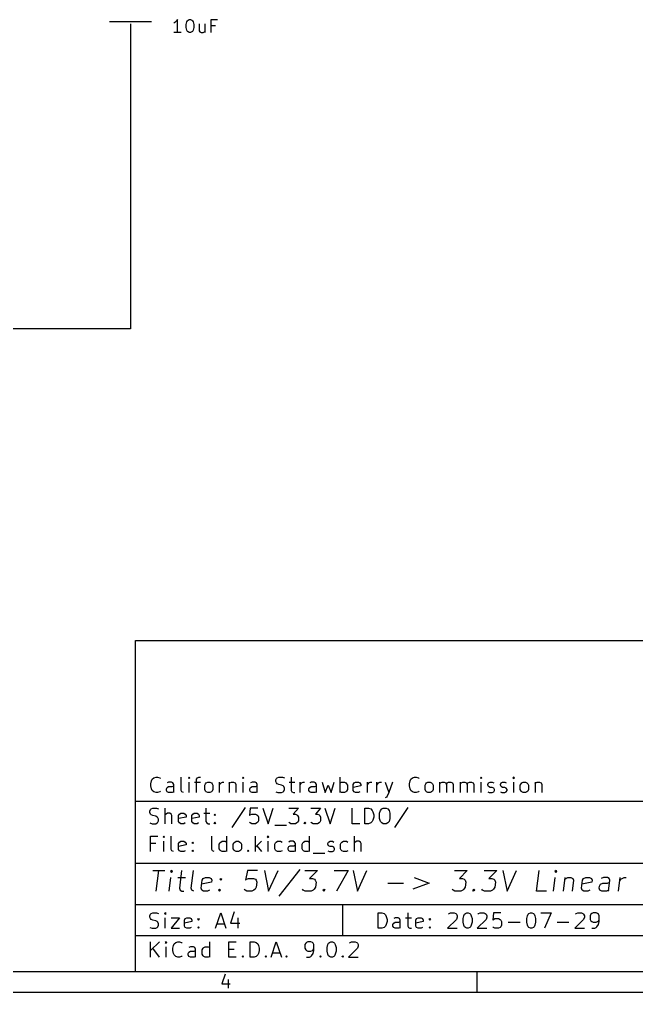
# Model space of a CAD drawing. Extents: x 0.4 to 11.3, y -7.9 to -0.4.
# Drawn here: x 6.527 to 8.875, y -7.874 to -4.173 of the extents above; entities that cross this region are included whole.
import ezdxf

# ---------------------------------------------------------------- set-up
doc = ezdxf.new("R2010")
doc.units = 0
doc.header["$MEASUREMENT"] = 0
for name, color, linetype in [('CYAN2', 4, 'CONTINUOUS'), ('GREEN3', 91, 'CONTINUOUS'), ('RED2', 1, 'CONTINUOUS')]:
    doc.layers.add(name, color=color, linetype=linetype)

msp = doc.modelspace()

# ---------------------------------------------------------------- linework, layer by layer
at = {"layer": 'CYAN2', "linetype": 'CONTINUOUS'}
for p, q in [((7.1234, -4.1799), (7.1187, -4.1847)), ((7.1282, -4.1728), (7.1234, -4.1799)), ((7.1282, -4.2228), (7.1282, -4.1728)), ((7.1615, -4.1918), (7.1639, -4.1823)), ((7.1639, -4.1823), (7.1663, -4.1776)), ((7.1663, -4.1776), (7.1687, -4.1752)), ((7.1687, -4.1752), (7.1734, -4.1728)), ((7.1734, -4.1728), (7.1782, -4.1728)), ((7.1782, -4.1728), (7.1829, -4.1752)), ((7.1829, -4.1752), (7.1853, -4.1776)), ((7.1853, -4.1776), (7.1877, -4.1823)), ((7.1877, -4.1823), (7.1901, -4.1918)), ((7.2568, -4.2228), (7.2568, -4.1728)), ((7.2568, -4.1728), (7.2806, -4.1728)), ((7.1187, -4.1847), (7.1139, -4.1871)), ((7.1615, -4.2038), (7.1615, -4.1918)), ((7.1639, -4.2133), (7.1615, -4.2038)), ((7.1663, -4.218), (7.1639, -4.2133)), ((7.1687, -4.2204), (7.1663, -4.218)), ((7.1853, -4.218), (7.1829, -4.2204)), ((7.1877, -4.2133), (7.1853, -4.218)), ((7.1901, -4.2038), (7.1877, -4.2133)), ((7.1901, -4.1918), (7.1901, -4.2038)), ((7.2115, -4.1895), (7.2115, -4.2157)), ((7.2115, -4.2157), (7.2139, -4.2204)), ((7.2306, -4.2204), (7.2329, -4.218)), ((7.2329, -4.1895), (7.2329, -4.2228)), ((7.2734, -4.1966), (7.2568, -4.1966)), ((7.1425, -4.2228), (7.1139, -4.2228)), ((7.1734, -4.2228), (7.1687, -4.2204)), ((7.1782, -4.2228), (7.1734, -4.2228)), ((7.1829, -4.2204), (7.1782, -4.2228)), ((7.2139, -4.2204), (7.2187, -4.2228)), ((7.2187, -4.2228), (7.2258, -4.2228)), ((7.2258, -4.2228), (7.2306, -4.2204))]:
    msp.add_line(p, q, dxfattribs=at)
at = {"layer": 'GREEN3', "linetype": 'CONTINUOUS'}
for p, q in [((6.95, -4.3), (6.95, -5.35)), ((6.95, -5.35), (6.4, -5.35))]:
    msp.add_line(p, q, dxfattribs=at)
at = {"layer": 'RED2', "linetype": 'CONTINUOUS'}
for p, q in [((6.87, -4.18), (7.03, -4.18)), ((6.95, -4.19), (6.95, -4.3)), ((6.9686, -6.5357), (11.2206, -6.5357)), ((6.9686, -7.7956), (6.9686, -6.5357)), ((7.027, -7.0799), (7.0298, -7.0686)), ((7.0298, -7.0686), (7.0326, -7.063)), ((7.0326, -7.063), (7.0382, -7.0574)), ((7.0382, -7.0574), (7.0467, -7.0545)), ((7.0467, -7.0545), (7.0523, -7.0545)), ((7.0523, -7.0545), (7.0607, -7.0574)), ((7.0607, -7.0574), (7.0635, -7.0602)), ((7.1423, -7.1052), (7.1423, -7.0545)), ((7.1732, -7.0545), (7.1704, -7.0574)), ((7.1704, -7.0574), (7.1732, -7.0602)), ((7.176, -7.0574), (7.1732, -7.0545)), ((7.1732, -7.0545), (7.1732, -7.0602)), ((7.1732, -7.0602), (7.176, -7.0574)), ((7.2013, -7.063), (7.2041, -7.0574)), ((7.2013, -7.1136), (7.2013, -7.063)), ((7.2041, -7.0574), (7.2098, -7.0545)), ((7.2098, -7.0545), (7.2154, -7.0545)), ((7.3785, -7.0545), (7.3757, -7.0574)), ((7.3757, -7.0574), (7.3785, -7.0602)), ((7.3813, -7.0574), (7.3785, -7.0545)), ((7.3785, -7.0545), (7.3785, -7.0602)), ((7.3785, -7.0602), (7.3813, -7.0574)), ((7.5022, -7.0658), (7.505, -7.0602)), ((7.5022, -7.0714), (7.5022, -7.0658)), ((7.505, -7.0602), (7.5078, -7.0574)), ((7.5078, -7.0574), (7.5135, -7.0545)), ((7.5135, -7.0545), (7.5275, -7.0545)), ((7.5275, -7.0545), (7.536, -7.0574)), ((7.5613, -7.0545), (7.5613, -7.1052)), ((7.7469, -7.1136), (7.7469, -7.0545)), ((8.0112, -7.0799), (8.014, -7.0686)), ((8.014, -7.0686), (8.0168, -7.063)), ((8.0168, -7.063), (8.0225, -7.0574)), ((8.0225, -7.0574), (8.0309, -7.0545)), ((8.0309, -7.0545), (8.0365, -7.0545)), ((8.0365, -7.0545), (8.045, -7.0574)), ((8.045, -7.0574), (8.0478, -7.0602)), ((8.284, -7.0545), (8.2812, -7.0574)), ((8.2812, -7.0574), (8.284, -7.0602)), ((8.2868, -7.0574), (8.284, -7.0545)), ((8.284, -7.0545), (8.284, -7.0602)), ((8.284, -7.0602), (8.2868, -7.0574)), ((8.4077, -7.0545), (8.4049, -7.0574)), ((8.4049, -7.0574), (8.4077, -7.0602)), ((8.4105, -7.0574), (8.4077, -7.0545)), ((8.4077, -7.0545), (8.4077, -7.0602)), ((8.4077, -7.0602), (8.4105, -7.0574)), ((7.027, -7.0883), (7.027, -7.0799)), ((7.0298, -7.0995), (7.027, -7.0883)), ((7.0326, -7.1052), (7.0298, -7.0995)), ((7.0382, -7.1108), (7.0326, -7.1052)), ((7.086, -7.0995), (7.0888, -7.0939)), ((7.086, -7.1052), (7.086, -7.0995)), ((7.0888, -7.1108), (7.086, -7.1052)), ((7.0945, -7.0742), (7.0888, -7.077)), ((7.0888, -7.0939), (7.0945, -7.0911)), ((7.1057, -7.0742), (7.0945, -7.0742)), ((7.0945, -7.0911), (7.1085, -7.0911)), ((7.1113, -7.077), (7.1057, -7.0742)), ((7.1085, -7.0911), (7.1142, -7.0883)), ((7.1142, -7.0827), (7.1113, -7.077)), ((7.1142, -7.1136), (7.1142, -7.0827)), ((7.1451, -7.1108), (7.1423, -7.1052)), ((7.1732, -7.1136), (7.1732, -7.0742)), ((7.1929, -7.0742), (7.2154, -7.0742)), ((7.2323, -7.0855), (7.2351, -7.0799)), ((7.2323, -7.1024), (7.2323, -7.0855)), ((7.2351, -7.108), (7.2323, -7.1024)), ((7.2351, -7.0799), (7.2379, -7.077)), ((7.2379, -7.077), (7.2435, -7.0742)), ((7.2435, -7.0742), (7.2519, -7.0742)), ((7.2519, -7.0742), (7.2576, -7.077)), ((7.2576, -7.077), (7.2604, -7.0799)), ((7.2604, -7.0799), (7.2632, -7.0855)), ((7.2632, -7.1024), (7.2604, -7.108)), ((7.2632, -7.0855), (7.2632, -7.1024)), ((7.2885, -7.1136), (7.2885, -7.0742)), ((7.2885, -7.0855), (7.2913, -7.0799)), ((7.2913, -7.0799), (7.2941, -7.077)), ((7.2941, -7.077), (7.2997, -7.0742)), ((7.2997, -7.0742), (7.3054, -7.0742)), ((7.3251, -7.0742), (7.3251, -7.1136)), ((7.3251, -7.0799), (7.3279, -7.077)), ((7.3279, -7.077), (7.3335, -7.0742)), ((7.3335, -7.0742), (7.3419, -7.0742)), ((7.3419, -7.0742), (7.3476, -7.077)), ((7.3476, -7.077), (7.3504, -7.0827)), ((7.3504, -7.0827), (7.3504, -7.1136)), ((7.3785, -7.1136), (7.3785, -7.0742)), ((7.4038, -7.0995), (7.4066, -7.0939)), ((7.4038, -7.1052), (7.4038, -7.0995)), ((7.4066, -7.1108), (7.4038, -7.1052)), ((7.4122, -7.0742), (7.4066, -7.077)), ((7.4066, -7.0939), (7.4122, -7.0911)), ((7.4235, -7.0742), (7.4122, -7.0742)), ((7.4122, -7.0911), (7.4263, -7.0911)), ((7.4291, -7.077), (7.4235, -7.0742)), ((7.4263, -7.0911), (7.4319, -7.0883)), ((7.4319, -7.0827), (7.4291, -7.077)), ((7.4319, -7.1136), (7.4319, -7.0827)), ((7.505, -7.077), (7.5022, -7.0714)), ((7.5078, -7.0799), (7.505, -7.077)), ((7.5135, -7.0827), (7.5078, -7.0799)), ((7.5247, -7.0855), (7.5135, -7.0827)), ((7.5303, -7.0883), (7.5247, -7.0855)), ((7.5332, -7.0911), (7.5303, -7.0883)), ((7.536, -7.0967), (7.5332, -7.0911)), ((7.5332, -7.108), (7.536, -7.1024)), ((7.536, -7.1024), (7.536, -7.0967)), ((7.5528, -7.0742), (7.5753, -7.0742)), ((7.5613, -7.1052), (7.5641, -7.1108)), ((7.595, -7.1136), (7.595, -7.0742)), ((7.595, -7.0855), (7.5978, -7.0799)), ((7.5978, -7.0799), (7.6006, -7.077)), ((7.6006, -7.077), (7.6063, -7.0742)), ((7.6063, -7.0742), (7.6119, -7.0742)), ((7.6288, -7.0995), (7.6316, -7.0939)), ((7.6288, -7.1052), (7.6288, -7.0995)), ((7.6316, -7.1108), (7.6288, -7.1052)), ((7.6372, -7.0742), (7.6316, -7.077)), ((7.6316, -7.0939), (7.6372, -7.0911)), ((7.6485, -7.0742), (7.6372, -7.0742)), ((7.6372, -7.0911), (7.6513, -7.0911)), ((7.6541, -7.077), (7.6485, -7.0742)), ((7.6513, -7.0911), (7.6569, -7.0883)), ((7.6569, -7.0827), (7.6541, -7.077)), ((7.6569, -7.1136), (7.6569, -7.0827)), ((7.6794, -7.0742), (7.6906, -7.1136)), ((7.6906, -7.1136), (7.7019, -7.0855)), ((7.7019, -7.0855), (7.7131, -7.1136)), ((7.7131, -7.1136), (7.7244, -7.0742)), ((7.7469, -7.077), (7.7525, -7.0742)), ((7.7525, -7.0742), (7.7638, -7.0742)), ((7.7638, -7.0742), (7.7694, -7.077)), ((7.7694, -7.077), (7.7722, -7.0799)), ((7.7722, -7.0799), (7.775, -7.0855)), ((7.775, -7.1024), (7.7722, -7.108)), ((7.775, -7.0855), (7.775, -7.1024)), ((7.7975, -7.0827), (7.8003, -7.077)), ((7.7975, -7.1052), (7.7975, -7.0827)), ((7.8256, -7.0883), (7.7975, -7.0939)), ((7.8003, -7.1108), (7.7975, -7.1052)), ((7.8003, -7.077), (7.8059, -7.0742)), ((7.8059, -7.0742), (7.8172, -7.0742)), ((7.8172, -7.0742), (7.8228, -7.077)), ((7.8228, -7.077), (7.8256, -7.0827)), ((7.8256, -7.0827), (7.8256, -7.0883)), ((7.8509, -7.1136), (7.8509, -7.0742)), ((7.8509, -7.0855), (7.8537, -7.0799)), ((7.8537, -7.0799), (7.8566, -7.077)), ((7.8566, -7.077), (7.8622, -7.0742)), ((7.8622, -7.0742), (7.8678, -7.0742)), ((7.8875, -7.1136), (7.8875, -7.0742)), ((7.8875, -7.0855), (7.8903, -7.0799)), ((7.8903, -7.0799), (7.8931, -7.077)), ((7.8931, -7.077), (7.8987, -7.0742)), ((7.8987, -7.0742), (7.9044, -7.0742)), ((7.9184, -7.0742), (7.9325, -7.1136)), ((7.9465, -7.0742), (7.9325, -7.1136)), ((8.0112, -7.0883), (8.0112, -7.0799)), ((8.014, -7.0995), (8.0112, -7.0883)), ((8.0168, -7.1052), (8.014, -7.0995)), ((8.0225, -7.1108), (8.0168, -7.1052)), ((8.0703, -7.0855), (8.0731, -7.0799)), ((8.0703, -7.1024), (8.0703, -7.0855)), ((8.0731, -7.108), (8.0703, -7.1024)), ((8.0731, -7.0799), (8.0759, -7.077)), ((8.0759, -7.077), (8.0815, -7.0742)), ((8.0815, -7.0742), (8.09, -7.0742)), ((8.09, -7.0742), (8.0956, -7.077)), ((8.0956, -7.077), (8.0984, -7.0799)), ((8.0984, -7.0799), (8.1012, -7.0855)), ((8.1012, -7.1024), (8.0984, -7.108)), ((8.1012, -7.0855), (8.1012, -7.1024)), ((8.1265, -7.1136), (8.1265, -7.0742)), ((8.1265, -7.0799), (8.1293, -7.077)), ((8.1293, -7.077), (8.135, -7.0742)), ((8.135, -7.0742), (8.1434, -7.0742)), ((8.1434, -7.0742), (8.149, -7.077)), ((8.149, -7.077), (8.1518, -7.0827)), ((8.1518, -7.0827), (8.1546, -7.077)), ((8.1518, -7.0827), (8.1518, -7.1136)), ((8.1546, -7.077), (8.1603, -7.0742)), ((8.1603, -7.0742), (8.1687, -7.0742)), ((8.1687, -7.0742), (8.1743, -7.077)), ((8.1743, -7.077), (8.1771, -7.0827)), ((8.1771, -7.0827), (8.1771, -7.1136)), ((8.2053, -7.1136), (8.2053, -7.0742)), ((8.2053, -7.0799), (8.2081, -7.077)), ((8.2081, -7.077), (8.2137, -7.0742)), ((8.2137, -7.0742), (8.2221, -7.0742)), ((8.2221, -7.0742), (8.2278, -7.077)), ((8.2278, -7.077), (8.2306, -7.0827)), ((8.2306, -7.0827), (8.2334, -7.077)), ((8.2306, -7.0827), (8.2306, -7.1136)), ((8.2334, -7.077), (8.239, -7.0742)), ((8.239, -7.0742), (8.2474, -7.0742)), ((8.2474, -7.0742), (8.2531, -7.077)), ((8.2531, -7.077), (8.2559, -7.0827)), ((8.2559, -7.0827), (8.2559, -7.1136)), ((8.284, -7.1136), (8.284, -7.0742)), ((8.3093, -7.0827), (8.3121, -7.077)), ((8.3093, -7.0855), (8.3093, -7.0827)), ((8.3121, -7.0911), (8.3093, -7.0855)), ((8.3121, -7.077), (8.3177, -7.0742)), ((8.3177, -7.0939), (8.3121, -7.0911)), ((8.3177, -7.0742), (8.3262, -7.0742)), ((8.3262, -7.0939), (8.3177, -7.0939)), ((8.3262, -7.0742), (8.3318, -7.077)), ((8.3318, -7.0967), (8.3262, -7.0939)), ((8.3346, -7.1024), (8.3318, -7.0967)), ((8.3318, -7.1108), (8.3346, -7.1052)), ((8.3346, -7.1052), (8.3346, -7.1024)), ((8.3571, -7.0827), (8.3599, -7.077)), ((8.3571, -7.0855), (8.3571, -7.0827)), ((8.3599, -7.0911), (8.3571, -7.0855)), ((8.3599, -7.077), (8.3656, -7.0742)), ((8.3656, -7.0939), (8.3599, -7.0911)), ((8.3656, -7.0742), (8.374, -7.0742)), ((8.374, -7.0939), (8.3656, -7.0939)), ((8.374, -7.0742), (8.3796, -7.077)), ((8.3796, -7.0967), (8.374, -7.0939)), ((8.3824, -7.1024), (8.3796, -7.0967)), ((8.3796, -7.1108), (8.3824, -7.1052)), ((8.3824, -7.1052), (8.3824, -7.1024)), ((8.4077, -7.1136), (8.4077, -7.0742)), ((8.433, -7.0855), (8.4359, -7.0799)), ((8.433, -7.1024), (8.433, -7.0855)), ((8.4359, -7.108), (8.433, -7.1024)), ((8.4359, -7.0799), (8.4387, -7.077)), ((8.4387, -7.077), (8.4443, -7.0742)), ((8.4443, -7.0742), (8.4527, -7.0742)), ((8.4527, -7.0742), (8.4584, -7.077)), ((8.4584, -7.077), (8.4612, -7.0799)), ((8.4612, -7.0799), (8.464, -7.0855)), ((8.464, -7.1024), (8.4612, -7.108)), ((8.464, -7.0855), (8.464, -7.1024)), ((8.4893, -7.0742), (8.4893, -7.1136)), ((8.4893, -7.0799), (8.4921, -7.077)), ((8.4921, -7.077), (8.4977, -7.0742)), ((8.4977, -7.0742), (8.5062, -7.0742)), ((8.5062, -7.0742), (8.5118, -7.077)), ((8.5118, -7.077), (8.5146, -7.0827)), ((8.5146, -7.0827), (8.5146, -7.1136)), ((7.0467, -7.1136), (7.0382, -7.1108)), ((7.0523, -7.1136), (7.0467, -7.1136)), ((7.0607, -7.1108), (7.0523, -7.1136)), ((7.0635, -7.108), (7.0607, -7.1108)), ((7.0945, -7.1136), (7.0888, -7.1108)), ((7.1085, -7.1136), (7.0945, -7.1136)), ((7.1142, -7.1108), (7.1085, -7.1136)), ((7.1507, -7.1136), (7.1451, -7.1108)), ((7.2379, -7.1108), (7.2351, -7.108)), ((7.2435, -7.1136), (7.2379, -7.1108)), ((7.2519, -7.1136), (7.2435, -7.1136)), ((7.2576, -7.1108), (7.2519, -7.1136)), ((7.2604, -7.108), (7.2576, -7.1108)), ((7.4122, -7.1136), (7.4066, -7.1108)), ((7.4263, -7.1136), (7.4122, -7.1136)), ((7.4319, -7.1108), (7.4263, -7.1136)), ((7.5022, -7.1108), (7.5107, -7.1136)), ((7.5107, -7.1136), (7.5247, -7.1136)), ((7.5247, -7.1136), (7.5303, -7.1108)), ((7.5303, -7.1108), (7.5332, -7.108)), ((7.5641, -7.1108), (7.5697, -7.1136)), ((7.5697, -7.1136), (7.5753, -7.1136)), ((7.6372, -7.1136), (7.6316, -7.1108)), ((7.6513, -7.1136), (7.6372, -7.1136)), ((7.6569, -7.1108), (7.6513, -7.1136)), ((7.7525, -7.1136), (7.7469, -7.1108)), ((7.7638, -7.1136), (7.7525, -7.1136)), ((7.7694, -7.1108), (7.7638, -7.1136)), ((7.7722, -7.108), (7.7694, -7.1108)), ((7.8059, -7.1136), (7.8003, -7.1108)), ((7.8172, -7.1136), (7.8059, -7.1136)), ((7.8228, -7.1108), (7.8172, -7.1136)), ((7.924, -7.1305), (7.9184, -7.1333)), ((7.9269, -7.1277), (7.924, -7.1305)), ((7.9325, -7.1136), (7.9269, -7.1277)), ((8.0309, -7.1136), (8.0225, -7.1108)), ((8.0365, -7.1136), (8.0309, -7.1136)), ((8.045, -7.1108), (8.0365, -7.1136)), ((8.0478, -7.108), (8.045, -7.1108)), ((8.0759, -7.1108), (8.0731, -7.108)), ((8.0815, -7.1136), (8.0759, -7.1108)), ((8.09, -7.1136), (8.0815, -7.1136)), ((8.0956, -7.1108), (8.09, -7.1136)), ((8.0984, -7.108), (8.0956, -7.1108)), ((8.3093, -7.1108), (8.3149, -7.1136)), ((8.3149, -7.1136), (8.3262, -7.1136)), ((8.3262, -7.1136), (8.3318, -7.1108)), ((8.3571, -7.1108), (8.3627, -7.1136)), ((8.3627, -7.1136), (8.374, -7.1136)), ((8.374, -7.1136), (8.3796, -7.1108)), ((8.4387, -7.1108), (8.4359, -7.108)), ((8.4443, -7.1136), (8.4387, -7.1108)), ((8.4527, -7.1136), (8.4443, -7.1136)), ((8.4584, -7.1108), (8.4527, -7.1136)), ((8.4612, -7.108), (8.4584, -7.1108)), ((6.9686, -7.146), (11.2206, -7.146)), ((7.0231, -7.1842), (7.0259, -7.1786)), ((7.0259, -7.1786), (7.0287, -7.1758)), ((7.0287, -7.1758), (7.0343, -7.173)), ((7.0343, -7.173), (7.0484, -7.173)), ((7.0484, -7.173), (7.0568, -7.1758)), ((7.0821, -7.232), (7.0821, -7.173)), ((7.2368, -7.173), (7.2368, -7.2236)), ((7.3859, -7.1702), (7.3352, -7.2461)), ((7.4055, -7.173), (7.4027, -7.2011)), ((7.4337, -7.173), (7.4055, -7.173)), ((7.4533, -7.173), (7.473, -7.232)), ((7.473, -7.232), (7.4927, -7.173)), ((7.5518, -7.173), (7.5883, -7.173)), ((7.5883, -7.173), (7.5686, -7.1955)), ((7.6361, -7.173), (7.6727, -7.173)), ((7.6727, -7.173), (7.653, -7.1955)), ((7.6896, -7.173), (7.7093, -7.232)), ((7.7093, -7.232), (7.7289, -7.173)), ((7.7936, -7.232), (7.7936, -7.173)), ((7.8414, -7.232), (7.8414, -7.173)), ((7.8414, -7.173), (7.8555, -7.173)), ((7.8555, -7.173), (7.8639, -7.1758)), ((7.8639, -7.1758), (7.8696, -7.1814)), ((7.9005, -7.1814), (7.9061, -7.1758)), ((7.9061, -7.1758), (7.9117, -7.173)), ((7.9117, -7.173), (7.923, -7.173)), ((7.923, -7.173), (7.9286, -7.1758)), ((7.9286, -7.1758), (7.9342, -7.1814)), ((8.0045, -7.1702), (7.9539, -7.2461)), ((7.0231, -7.1898), (7.0231, -7.1842)), ((7.0259, -7.1955), (7.0231, -7.1898)), ((7.0287, -7.1983), (7.0259, -7.1955)), ((7.0343, -7.2011), (7.0287, -7.1983)), ((7.0456, -7.2039), (7.0343, -7.2011)), ((7.0512, -7.2067), (7.0456, -7.2039)), ((7.054, -7.2095), (7.0512, -7.2067)), ((7.0568, -7.2151), (7.054, -7.2095)), ((7.0568, -7.2208), (7.0568, -7.2151)), ((7.085, -7.1955), (7.0821, -7.1983)), ((7.0906, -7.1926), (7.085, -7.1955)), ((7.099, -7.1926), (7.0906, -7.1926)), ((7.1046, -7.1955), (7.099, -7.1926)), ((7.1075, -7.2011), (7.1046, -7.1955)), ((7.1075, -7.232), (7.1075, -7.2011)), ((7.1328, -7.2011), (7.1356, -7.1955)), ((7.1328, -7.2236), (7.1328, -7.2011)), ((7.1609, -7.2067), (7.1328, -7.2123)), ((7.1356, -7.1955), (7.1412, -7.1926)), ((7.1412, -7.1926), (7.1524, -7.1926)), ((7.1524, -7.1926), (7.1581, -7.1955)), ((7.1581, -7.1955), (7.1609, -7.2011)), ((7.1609, -7.2011), (7.1609, -7.2067)), ((7.1834, -7.2011), (7.1862, -7.1955)), ((7.1834, -7.2236), (7.1834, -7.2011)), ((7.2115, -7.2067), (7.1834, -7.2123)), ((7.1862, -7.1955), (7.1918, -7.1926)), ((7.1918, -7.1926), (7.2031, -7.1926)), ((7.2031, -7.1926), (7.2087, -7.1955)), ((7.2087, -7.1955), (7.2115, -7.2011)), ((7.2115, -7.2011), (7.2115, -7.2067)), ((7.2284, -7.1926), (7.2509, -7.1926)), ((7.2677, -7.1983), (7.2706, -7.1955)), ((7.2706, -7.2011), (7.2677, -7.1983)), ((7.2706, -7.1955), (7.2734, -7.1983)), ((7.2706, -7.1955), (7.2706, -7.2011)), ((7.2734, -7.1983), (7.2706, -7.2011)), ((7.4027, -7.2011), (7.4055, -7.1983)), ((7.4055, -7.1983), (7.4112, -7.1955)), ((7.4112, -7.1955), (7.4252, -7.1955)), ((7.4252, -7.1955), (7.4309, -7.1983)), ((7.4309, -7.1983), (7.4337, -7.2011)), ((7.4337, -7.2011), (7.4365, -7.2067)), ((7.4365, -7.2067), (7.4365, -7.2208)), ((7.5686, -7.1955), (7.5771, -7.1955)), ((7.5771, -7.1955), (7.5827, -7.1983)), ((7.5827, -7.1983), (7.5855, -7.2011)), ((7.5855, -7.2011), (7.5883, -7.2067)), ((7.5883, -7.2067), (7.5883, -7.2208)), ((7.653, -7.1955), (7.6614, -7.1955)), ((7.6614, -7.1955), (7.6671, -7.1983)), ((7.6671, -7.1983), (7.6699, -7.2011)), ((7.6699, -7.2011), (7.6727, -7.2067)), ((7.6727, -7.2067), (7.6727, -7.2208)), ((7.8696, -7.1814), (7.8724, -7.187)), ((7.8724, -7.187), (7.8752, -7.1983)), ((7.8752, -7.2067), (7.8724, -7.218)), ((7.8752, -7.1983), (7.8752, -7.2067)), ((7.8977, -7.1926), (7.9005, -7.1814)), ((7.8977, -7.2123), (7.8977, -7.1926)), ((7.9005, -7.2236), (7.8977, -7.2123)), ((7.9342, -7.1814), (7.937, -7.1926)), ((7.937, -7.2123), (7.9342, -7.2236)), ((7.937, -7.1926), (7.937, -7.2123)), ((7.0231, -7.2292), (7.0315, -7.232)), ((7.0315, -7.232), (7.0456, -7.232)), ((7.0456, -7.232), (7.0512, -7.2292)), ((7.0512, -7.2292), (7.054, -7.2264)), ((7.054, -7.2264), (7.0568, -7.2208)), ((7.1356, -7.2292), (7.1328, -7.2236)), ((7.1412, -7.232), (7.1356, -7.2292)), ((7.1524, -7.232), (7.1412, -7.232)), ((7.1581, -7.2292), (7.1524, -7.232)), ((7.1862, -7.2292), (7.1834, -7.2236)), ((7.1918, -7.232), (7.1862, -7.2292)), ((7.2031, -7.232), (7.1918, -7.232)), ((7.2087, -7.2292), (7.2031, -7.232)), ((7.2368, -7.2236), (7.2396, -7.2292)), ((7.2396, -7.2292), (7.2452, -7.232)), ((7.2452, -7.232), (7.2509, -7.232)), ((7.2677, -7.2292), (7.2706, -7.2264)), ((7.2706, -7.232), (7.2677, -7.2292)), ((7.2706, -7.2264), (7.2734, -7.2292)), ((7.2706, -7.2264), (7.2706, -7.232)), ((7.2734, -7.2292), (7.2706, -7.232)), ((7.4055, -7.2292), (7.4027, -7.2264)), ((7.4112, -7.232), (7.4055, -7.2292)), ((7.4252, -7.232), (7.4112, -7.232)), ((7.4309, -7.2292), (7.4252, -7.232)), ((7.4337, -7.2264), (7.4309, -7.2292)), ((7.4365, -7.2208), (7.4337, -7.2264)), ((7.4983, -7.2376), (7.5433, -7.2376)), ((7.5546, -7.2292), (7.5518, -7.2264)), ((7.5602, -7.232), (7.5546, -7.2292)), ((7.5771, -7.232), (7.5602, -7.232)), ((7.5827, -7.2292), (7.5771, -7.232)), ((7.5855, -7.2264), (7.5827, -7.2292)), ((7.5883, -7.2208), (7.5855, -7.2264)), ((7.6108, -7.2292), (7.6136, -7.2264)), ((7.6136, -7.232), (7.6108, -7.2292)), ((7.6136, -7.2264), (7.6165, -7.2292)), ((7.6136, -7.2264), (7.6136, -7.232)), ((7.6165, -7.2292), (7.6136, -7.232)), ((7.639, -7.2292), (7.6361, -7.2264)), ((7.6446, -7.232), (7.639, -7.2292)), ((7.6614, -7.232), (7.6446, -7.232)), ((7.6671, -7.2292), (7.6614, -7.232)), ((7.6699, -7.2264), (7.6671, -7.2292)), ((7.6727, -7.2208), (7.6699, -7.2264)), ((7.8217, -7.232), (7.7936, -7.232)), ((7.8555, -7.232), (7.8414, -7.232)), ((7.8639, -7.2292), (7.8555, -7.232)), ((7.8696, -7.2236), (7.8639, -7.2292)), ((7.8724, -7.218), (7.8696, -7.2236)), ((7.9061, -7.2292), (7.9005, -7.2236)), ((7.9117, -7.232), (7.9061, -7.2292)), ((7.923, -7.232), (7.9117, -7.232)), ((7.9286, -7.2292), (7.923, -7.232)), ((7.9342, -7.2236), (7.9286, -7.2292)), ((7.0259, -7.3383), (7.0259, -7.2793)), ((7.0259, -7.2793), (7.054, -7.2793)), ((7.0765, -7.2793), (7.0737, -7.2821)), ((7.0737, -7.2821), (7.0765, -7.2849)), ((7.0793, -7.2821), (7.0765, -7.2793)), ((7.0765, -7.2793), (7.0765, -7.2849)), ((7.0765, -7.2849), (7.0793, -7.2821)), ((7.1046, -7.3299), (7.1046, -7.2793)), ((7.2593, -7.3299), (7.2593, -7.2793)), ((7.3156, -7.3383), (7.3156, -7.2793)), ((7.4252, -7.3383), (7.4252, -7.2793)), ((7.473, -7.2793), (7.4702, -7.2821)), ((7.4702, -7.2821), (7.473, -7.2849)), ((7.4758, -7.2821), (7.473, -7.2793)), ((7.473, -7.2793), (7.473, -7.2849)), ((7.473, -7.2849), (7.4758, -7.2821)), ((7.6305, -7.3383), (7.6305, -7.2793)), ((7.8021, -7.3383), (7.8021, -7.2793)), ((7.0456, -7.3074), (7.0259, -7.3074)), ((7.0765, -7.3383), (7.0765, -7.2989)), ((7.1328, -7.3074), (7.1356, -7.3018)), ((7.1328, -7.3299), (7.1328, -7.3074)), ((7.1609, -7.313), (7.1328, -7.3186)), ((7.1356, -7.3018), (7.1412, -7.2989)), ((7.1412, -7.2989), (7.1524, -7.2989)), ((7.1524, -7.2989), (7.1581, -7.3018)), ((7.1581, -7.3018), (7.1609, -7.3074)), ((7.1609, -7.3074), (7.1609, -7.313)), ((7.1834, -7.3046), (7.1862, -7.3018)), ((7.1862, -7.3074), (7.1834, -7.3046)), ((7.1862, -7.3018), (7.189, -7.3046)), ((7.1862, -7.3018), (7.1862, -7.3074)), ((7.189, -7.3046), (7.1862, -7.3074)), ((7.2874, -7.3102), (7.2902, -7.3046)), ((7.2874, -7.3271), (7.2874, -7.3102)), ((7.2902, -7.3327), (7.2874, -7.3271)), ((7.2902, -7.3046), (7.2931, -7.3018)), ((7.2931, -7.3018), (7.2987, -7.2989)), ((7.2987, -7.2989), (7.3099, -7.2989)), ((7.3099, -7.2989), (7.3156, -7.3018)), ((7.3409, -7.3102), (7.3437, -7.3046)), ((7.3409, -7.3271), (7.3409, -7.3102)), ((7.3437, -7.3327), (7.3409, -7.3271)), ((7.3437, -7.3046), (7.3465, -7.3018)), ((7.3465, -7.3018), (7.3521, -7.2989)), ((7.3521, -7.2989), (7.3605, -7.2989)), ((7.3605, -7.2989), (7.3662, -7.3018)), ((7.3662, -7.3018), (7.369, -7.3046)), ((7.369, -7.3046), (7.3718, -7.3102)), ((7.3718, -7.3271), (7.369, -7.3327)), ((7.3718, -7.3102), (7.3718, -7.3271)), ((7.4477, -7.2989), (7.4252, -7.3214)), ((7.4309, -7.3158), (7.4477, -7.3383)), ((7.473, -7.3383), (7.473, -7.2989)), ((7.4983, -7.3102), (7.5012, -7.3046)), ((7.4983, -7.3271), (7.4983, -7.3102)), ((7.5012, -7.3327), (7.4983, -7.3271)), ((7.5012, -7.3046), (7.504, -7.3018)), ((7.504, -7.3018), (7.5096, -7.2989)), ((7.5096, -7.2989), (7.5208, -7.2989)), ((7.5208, -7.2989), (7.5265, -7.3018)), ((7.549, -7.3243), (7.5518, -7.3186)), ((7.549, -7.3299), (7.549, -7.3243)), ((7.5574, -7.2989), (7.5518, -7.3018)), ((7.5518, -7.3186), (7.5574, -7.3158)), ((7.5686, -7.2989), (7.5574, -7.2989)), ((7.5574, -7.3158), (7.5715, -7.3158)), ((7.5743, -7.3018), (7.5686, -7.2989)), ((7.5715, -7.3158), (7.5771, -7.313)), ((7.5771, -7.3074), (7.5743, -7.3018)), ((7.5771, -7.3383), (7.5771, -7.3074)), ((7.6024, -7.3102), (7.6052, -7.3046)), ((7.6024, -7.3271), (7.6024, -7.3102)), ((7.6052, -7.3327), (7.6024, -7.3271)), ((7.6052, -7.3046), (7.608, -7.3018)), ((7.608, -7.3018), (7.6136, -7.2989)), ((7.6136, -7.2989), (7.6249, -7.2989)), ((7.6249, -7.2989), (7.6305, -7.3018)), ((7.7008, -7.3074), (7.7036, -7.3018)), ((7.7008, -7.3102), (7.7008, -7.3074)), ((7.7036, -7.3158), (7.7008, -7.3102)), ((7.7036, -7.3018), (7.7093, -7.2989)), ((7.7093, -7.3186), (7.7036, -7.3158)), ((7.7093, -7.2989), (7.7177, -7.2989)), ((7.7177, -7.3186), (7.7093, -7.3186)), ((7.7177, -7.2989), (7.7233, -7.3018)), ((7.7233, -7.3214), (7.7177, -7.3186)), ((7.7261, -7.3271), (7.7233, -7.3214)), ((7.7261, -7.3299), (7.7261, -7.3271)), ((7.7486, -7.3102), (7.7514, -7.3046)), ((7.7486, -7.3271), (7.7486, -7.3102)), ((7.7514, -7.3327), (7.7486, -7.3271)), ((7.7514, -7.3046), (7.7542, -7.3018)), ((7.7542, -7.3018), (7.7599, -7.2989)), ((7.7599, -7.2989), (7.7711, -7.2989)), ((7.7711, -7.2989), (7.7767, -7.3018)), ((7.8049, -7.3018), (7.8021, -7.3046)), ((7.8105, -7.2989), (7.8049, -7.3018)), ((7.8189, -7.2989), (7.8105, -7.2989)), ((7.8245, -7.3018), (7.8189, -7.2989)), ((7.8274, -7.3074), (7.8245, -7.3018)), ((7.8274, -7.3383), (7.8274, -7.3074)), ((7.1075, -7.3355), (7.1046, -7.3299)), ((7.1131, -7.3383), (7.1075, -7.3355)), ((7.1356, -7.3355), (7.1328, -7.3299)), ((7.1412, -7.3383), (7.1356, -7.3355)), ((7.1524, -7.3383), (7.1412, -7.3383)), ((7.1581, -7.3355), (7.1524, -7.3383)), ((7.1834, -7.3355), (7.1862, -7.3327)), ((7.1862, -7.3383), (7.1834, -7.3355)), ((7.1862, -7.3327), (7.189, -7.3355)), ((7.1862, -7.3327), (7.1862, -7.3383)), ((7.189, -7.3355), (7.1862, -7.3383)), ((7.2621, -7.3355), (7.2593, -7.3299)), ((7.2677, -7.3383), (7.2621, -7.3355)), ((7.2931, -7.3355), (7.2902, -7.3327)), ((7.2987, -7.3383), (7.2931, -7.3355)), ((7.3099, -7.3383), (7.2987, -7.3383)), ((7.3156, -7.3355), (7.3099, -7.3383)), ((7.3465, -7.3355), (7.3437, -7.3327)), ((7.3521, -7.3383), (7.3465, -7.3355)), ((7.3605, -7.3383), (7.3521, -7.3383)), ((7.3662, -7.3355), (7.3605, -7.3383)), ((7.369, -7.3327), (7.3662, -7.3355)), ((7.3943, -7.3355), (7.3971, -7.3327)), ((7.3971, -7.3383), (7.3943, -7.3355)), ((7.3971, -7.3327), (7.3999, -7.3355)), ((7.3971, -7.3327), (7.3971, -7.3383)), ((7.3999, -7.3355), (7.3971, -7.3383)), ((7.504, -7.3355), (7.5012, -7.3327)), ((7.5096, -7.3383), (7.504, -7.3355)), ((7.5208, -7.3383), (7.5096, -7.3383)), ((7.5265, -7.3355), (7.5208, -7.3383)), ((7.5518, -7.3355), (7.549, -7.3299)), ((7.5574, -7.3383), (7.5518, -7.3355)), ((7.5715, -7.3383), (7.5574, -7.3383)), ((7.5771, -7.3355), (7.5715, -7.3383)), ((7.608, -7.3355), (7.6052, -7.3327)), ((7.6136, -7.3383), (7.608, -7.3355)), ((7.6249, -7.3383), (7.6136, -7.3383)), ((7.6305, -7.3355), (7.6249, -7.3383)), ((7.6446, -7.3439), (7.6896, -7.3439)), ((7.7008, -7.3355), (7.7064, -7.3383)), ((7.7064, -7.3383), (7.7177, -7.3383)), ((7.7177, -7.3383), (7.7233, -7.3355)), ((7.7233, -7.3355), (7.7261, -7.3299)), ((7.7542, -7.3355), (7.7514, -7.3327)), ((7.7599, -7.3383), (7.7542, -7.3355)), ((7.7711, -7.3383), (7.7599, -7.3383)), ((7.7767, -7.3355), (7.7711, -7.3383)), ((6.9686, -7.3822), (11.2206, -7.3822)), ((7.0352, -7.4099), (7.0802, -7.4099)), ((7.0478, -7.4886), (7.0577, -7.4099)), ((7.0966, -7.4886), (7.1031, -7.4362)), ((7.1064, -7.4099), (7.1022, -7.4137)), ((7.1022, -7.4137), (7.1055, -7.4174)), ((7.1064, -7.4099), (7.1055, -7.4174)), ((7.1055, -7.4174), (7.1097, -7.4137)), ((7.1097, -7.4137), (7.1064, -7.4099)), ((7.1294, -7.4362), (7.1594, -7.4362)), ((7.1439, -7.4099), (7.1355, -7.4774)), ((7.1805, -7.4774), (7.1889, -7.4099)), ((7.2217, -7.4474), (7.2264, -7.4399)), ((7.2264, -7.4399), (7.2344, -7.4362)), ((7.2344, -7.4362), (7.2494, -7.4362)), ((7.2494, -7.4362), (7.2564, -7.4399)), ((7.2564, -7.4399), (7.2592, -7.4474)), ((7.2897, -7.4436), (7.2939, -7.4399)), ((7.2939, -7.4399), (7.293, -7.4474)), ((7.2939, -7.4399), (7.2972, -7.4436)), ((7.3951, -7.4099), (7.3867, -7.4474)), ((7.3909, -7.4436), (7.3989, -7.4399)), ((7.4326, -7.4099), (7.3951, -7.4099)), ((7.3989, -7.4399), (7.4176, -7.4399)), ((7.4176, -7.4399), (7.4247, -7.4436)), ((7.4589, -7.4099), (7.4753, -7.4886)), ((7.4753, -7.4886), (7.5114, -7.4099)), ((7.5943, -7.4062), (7.5142, -7.5074)), ((7.6126, -7.4099), (7.6614, -7.4099)), ((7.6614, -7.4099), (7.6314, -7.4399)), ((7.6314, -7.4399), (7.6426, -7.4399)), ((7.6426, -7.4399), (7.6496, -7.4436)), ((7.7251, -7.4099), (7.7776, -7.4099)), ((7.7776, -7.4099), (7.734, -7.4886)), ((7.7964, -7.4099), (7.8128, -7.4886)), ((7.8128, -7.4886), (7.8488, -7.4099)), ((8.0293, -7.4362), (8.0865, -7.4586)), ((8.1826, -7.4099), (8.2313, -7.4099)), ((8.2313, -7.4099), (8.2013, -7.4399)), ((8.2013, -7.4399), (8.2126, -7.4399)), ((8.2126, -7.4399), (8.2196, -7.4436)), ((8.295, -7.4099), (8.3438, -7.4099)), ((8.3438, -7.4099), (8.3138, -7.4399)), ((8.3138, -7.4399), (8.325, -7.4399)), ((8.325, -7.4399), (8.3321, -7.4436)), ((8.3663, -7.4099), (8.3827, -7.4886)), ((8.3827, -7.4886), (8.4188, -7.4099)), ((8.4952, -7.4886), (8.505, -7.4099)), ((8.5589, -7.4886), (8.5655, -7.4362)), ((8.5688, -7.4099), (8.5645, -7.4137)), ((8.5645, -7.4137), (8.5678, -7.4174)), ((8.5688, -7.4099), (8.5678, -7.4174)), ((8.5678, -7.4174), (8.572, -7.4137)), ((8.572, -7.4137), (8.5688, -7.4099)), ((8.603, -7.4362), (8.5964, -7.4886)), ((8.602, -7.4436), (8.6063, -7.4399)), ((8.6063, -7.4399), (8.6142, -7.4362)), ((8.6142, -7.4362), (8.6255, -7.4362)), ((8.6255, -7.4362), (8.6325, -7.4399)), ((8.6325, -7.4399), (8.6353, -7.4474)), ((8.6691, -7.4474), (8.6737, -7.4399)), ((8.6737, -7.4399), (8.6817, -7.4362)), ((8.6817, -7.4362), (8.6967, -7.4362)), ((8.6967, -7.4362), (8.7037, -7.4399)), ((8.7037, -7.4399), (8.7066, -7.4474)), ((8.7492, -7.4362), (8.7412, -7.4399)), ((8.7642, -7.4362), (8.7492, -7.4362)), ((8.7712, -7.4399), (8.7642, -7.4362)), ((8.774, -7.4474), (8.7712, -7.4399)), ((8.8064, -7.4886), (8.8129, -7.4362)), ((8.8158, -7.4436), (8.82, -7.4399)), ((8.82, -7.4399), (8.8279, -7.4362)), ((8.8279, -7.4362), (8.8354, -7.4362)), ((7.218, -7.4774), (7.2217, -7.4474)), ((7.2583, -7.4549), (7.2199, -7.4624)), ((7.2592, -7.4474), (7.2583, -7.4549)), ((7.293, -7.4474), (7.2897, -7.4436)), ((7.2972, -7.4436), (7.293, -7.4474)), ((7.3867, -7.4474), (7.3909, -7.4436)), ((7.4284, -7.4736), (7.4237, -7.4811)), ((7.4247, -7.4436), (7.428, -7.4474)), ((7.428, -7.4474), (7.4308, -7.4549)), ((7.4308, -7.4549), (7.4284, -7.4736)), ((7.6534, -7.4736), (7.6487, -7.4811)), ((7.6496, -7.4436), (7.6529, -7.4474)), ((7.6529, -7.4474), (7.6557, -7.4549)), ((7.6557, -7.4549), (7.6534, -7.4736)), ((7.929, -7.4586), (7.989, -7.4586)), ((8.0865, -7.4586), (8.0237, -7.4811)), ((8.2233, -7.4736), (8.2186, -7.4811)), ((8.2196, -7.4436), (8.2229, -7.4474)), ((8.2229, -7.4474), (8.2257, -7.4549)), ((8.2257, -7.4549), (8.2233, -7.4736)), ((8.3358, -7.4736), (8.3311, -7.4811)), ((8.3321, -7.4436), (8.3354, -7.4474)), ((8.3354, -7.4474), (8.3382, -7.4549)), ((8.3382, -7.4549), (8.3358, -7.4736)), ((8.6353, -7.4474), (8.6302, -7.4886)), ((8.6653, -7.4774), (8.6691, -7.4474)), ((8.7056, -7.4549), (8.6672, -7.4624)), ((8.7066, -7.4474), (8.7056, -7.4549)), ((8.7328, -7.4774), (8.7337, -7.4699)), ((8.7337, -7.4699), (8.7384, -7.4624)), ((8.7384, -7.4624), (8.7464, -7.4586)), ((8.7464, -7.4586), (8.7651, -7.4586)), ((8.7651, -7.4586), (8.7731, -7.4549)), ((8.7689, -7.4886), (8.774, -7.4474)), ((8.8111, -7.4511), (8.8158, -7.4436)), ((7.1355, -7.4774), (7.1383, -7.4849)), ((7.1383, -7.4849), (7.1453, -7.4886)), ((7.1453, -7.4886), (7.1528, -7.4886)), ((7.1833, -7.4849), (7.1805, -7.4774)), ((7.1903, -7.4886), (7.1833, -7.4849)), ((7.2208, -7.4849), (7.218, -7.4774)), ((7.2278, -7.4886), (7.2208, -7.4849)), ((7.2428, -7.4886), (7.2278, -7.4886)), ((7.2508, -7.4849), (7.2428, -7.4886)), ((7.2845, -7.4849), (7.2888, -7.4811)), ((7.2878, -7.4886), (7.2845, -7.4849)), ((7.2888, -7.4811), (7.2878, -7.4886)), ((7.292, -7.4849), (7.2878, -7.4886)), ((7.2888, -7.4811), (7.292, -7.4849)), ((7.3858, -7.4849), (7.3825, -7.4811)), ((7.3928, -7.4886), (7.3858, -7.4849)), ((7.4116, -7.4886), (7.3928, -7.4886)), ((7.4195, -7.4849), (7.4116, -7.4886)), ((7.4237, -7.4811), (7.4195, -7.4849)), ((7.607, -7.4849), (7.6037, -7.4811)), ((7.614, -7.4886), (7.607, -7.4849)), ((7.6365, -7.4886), (7.614, -7.4886)), ((7.6445, -7.4849), (7.6365, -7.4886)), ((7.6487, -7.4811), (7.6445, -7.4849)), ((7.682, -7.4849), (7.6862, -7.4811)), ((7.6853, -7.4886), (7.682, -7.4849)), ((7.6862, -7.4811), (7.6853, -7.4886)), ((7.6895, -7.4849), (7.6853, -7.4886)), ((7.6862, -7.4811), (7.6895, -7.4849)), ((8.1769, -7.4849), (8.1736, -7.4811)), ((8.184, -7.4886), (8.1769, -7.4849)), ((8.2065, -7.4886), (8.184, -7.4886)), ((8.2144, -7.4849), (8.2065, -7.4886)), ((8.2186, -7.4811), (8.2144, -7.4849)), ((8.2519, -7.4849), (8.2561, -7.4811)), ((8.2552, -7.4886), (8.2519, -7.4849)), ((8.2561, -7.4811), (8.2552, -7.4886)), ((8.2594, -7.4849), (8.2552, -7.4886)), ((8.2561, -7.4811), (8.2594, -7.4849)), ((8.2894, -7.4849), (8.2861, -7.4811)), ((8.2964, -7.4886), (8.2894, -7.4849)), ((8.3189, -7.4886), (8.2964, -7.4886)), ((8.3269, -7.4849), (8.3189, -7.4886)), ((8.3311, -7.4811), (8.3269, -7.4849)), ((8.5327, -7.4886), (8.4952, -7.4886)), ((8.6681, -7.4849), (8.6653, -7.4774)), ((8.6751, -7.4886), (8.6681, -7.4849)), ((8.6901, -7.4886), (8.6751, -7.4886)), ((8.6981, -7.4849), (8.6901, -7.4886)), ((8.7356, -7.4849), (8.7328, -7.4774)), ((8.7426, -7.4886), (8.7356, -7.4849)), ((8.7614, -7.4886), (8.7426, -7.4886)), ((8.7694, -7.4849), (8.7614, -7.4886)), ((6.9686, -7.5397), (11.2206, -7.5397)), ((7.756, -7.5397), (7.756, -7.6578)), ((7.0231, -7.5819), (7.0259, -7.5762)), ((7.0231, -7.5875), (7.0231, -7.5819)), ((7.0259, -7.5931), (7.0231, -7.5875)), ((7.0259, -7.5762), (7.0287, -7.5734)), ((7.0287, -7.5734), (7.0343, -7.5706)), ((7.0343, -7.5706), (7.0484, -7.5706)), ((7.0484, -7.5706), (7.0568, -7.5734)), ((7.0821, -7.5706), (7.0793, -7.5734)), ((7.0793, -7.5734), (7.0821, -7.5762)), ((7.085, -7.5734), (7.0821, -7.5706)), ((7.0821, -7.5706), (7.0821, -7.5762)), ((7.0821, -7.5762), (7.085, -7.5734)), ((7.2734, -7.6297), (7.2931, -7.5706)), ((7.2931, -7.5706), (7.3127, -7.6297)), ((7.3437, -7.5678), (7.3296, -7.61)), ((7.892, -7.6297), (7.892, -7.5706)), ((7.892, -7.5706), (7.9061, -7.5706)), ((7.9061, -7.5706), (7.9145, -7.5734)), ((7.9145, -7.5734), (7.9202, -7.579)), ((7.9202, -7.579), (7.923, -7.5847)), ((7.923, -7.5847), (7.9258, -7.5959)), ((8.0045, -7.5706), (8.0045, -7.6212)), ((8.1592, -7.5762), (8.162, -7.5734)), ((8.162, -7.5734), (8.1676, -7.5706)), ((8.1676, -7.5706), (8.1817, -7.5706)), ((8.1817, -7.5706), (8.1873, -7.5734)), ((8.1873, -7.5734), (8.1901, -7.5762)), ((8.1901, -7.5762), (8.1929, -7.5819)), ((8.1929, -7.5875), (8.1901, -7.5959)), ((8.1929, -7.5819), (8.1929, -7.5875)), ((8.2154, -7.5931), (8.2183, -7.5819)), ((8.2183, -7.5819), (8.2211, -7.5762)), ((8.2211, -7.5762), (8.2239, -7.5734)), ((8.2239, -7.5734), (8.2295, -7.5706)), ((8.2295, -7.5706), (8.2351, -7.5706)), ((8.2351, -7.5706), (8.2407, -7.5734)), ((8.2407, -7.5734), (8.2436, -7.5762)), ((8.2436, -7.5762), (8.2464, -7.5819)), ((8.2464, -7.5819), (8.2492, -7.5931)), ((8.2717, -7.5762), (8.2745, -7.5734)), ((8.2745, -7.5734), (8.2801, -7.5706)), ((8.2801, -7.5706), (8.2942, -7.5706)), ((8.2942, -7.5706), (8.2998, -7.5734)), ((8.2998, -7.5734), (8.3026, -7.5762)), ((8.3026, -7.5762), (8.3054, -7.5819)), ((8.3054, -7.5875), (8.3026, -7.5959)), ((8.3054, -7.5819), (8.3054, -7.5875)), ((8.3307, -7.5706), (8.3279, -7.5987)), ((8.3589, -7.5706), (8.3307, -7.5706)), ((8.4573, -7.5931), (8.4601, -7.5819)), ((8.4601, -7.5819), (8.4629, -7.5762)), ((8.4629, -7.5762), (8.4657, -7.5734)), ((8.4657, -7.5734), (8.4713, -7.5706)), ((8.4713, -7.5706), (8.477, -7.5706)), ((8.477, -7.5706), (8.4826, -7.5734)), ((8.4826, -7.5734), (8.4854, -7.5762)), ((8.4854, -7.5762), (8.4882, -7.5819)), ((8.4882, -7.5819), (8.491, -7.5931)), ((8.5107, -7.5706), (8.5501, -7.5706)), ((8.5501, -7.5706), (8.5248, -7.6297)), ((8.6429, -7.5762), (8.6457, -7.5734)), ((8.6457, -7.5734), (8.6513, -7.5706)), ((8.6513, -7.5706), (8.6654, -7.5706)), ((8.6654, -7.5706), (8.671, -7.5734)), ((8.671, -7.5734), (8.6738, -7.5762)), ((8.6738, -7.5762), (8.6766, -7.5819)), ((8.6766, -7.5875), (8.6738, -7.5959)), ((8.6766, -7.5819), (8.6766, -7.5875)), ((8.7019, -7.5762), (8.6991, -7.5819)), ((8.6991, -7.5819), (8.6991, -7.5959)), ((8.7048, -7.5734), (8.7019, -7.5762)), ((8.7104, -7.5706), (8.7048, -7.5734)), ((8.7216, -7.5706), (8.7104, -7.5706)), ((8.7273, -7.5734), (8.7216, -7.5706)), ((8.7301, -7.5762), (8.7273, -7.5734)), ((8.7329, -7.5819), (8.7301, -7.5762)), ((8.7329, -7.6043), (8.7329, -7.5819)), ((7.0287, -7.5959), (7.0259, -7.5931)), ((7.0343, -7.5987), (7.0287, -7.5959)), ((7.0456, -7.6015), (7.0343, -7.5987)), ((7.0512, -7.6043), (7.0456, -7.6015)), ((7.054, -7.6072), (7.0512, -7.6043)), ((7.0512, -7.6268), (7.054, -7.624)), ((7.0568, -7.6128), (7.054, -7.6072)), ((7.054, -7.624), (7.0568, -7.6184)), ((7.0568, -7.6184), (7.0568, -7.6128)), ((7.0821, -7.6297), (7.0821, -7.5903)), ((7.1046, -7.5903), (7.1356, -7.5903)), ((7.1356, -7.5903), (7.1046, -7.6297)), ((7.1553, -7.5987), (7.1581, -7.5931)), ((7.1553, -7.6212), (7.1553, -7.5987)), ((7.1834, -7.6043), (7.1553, -7.61)), ((7.1581, -7.6268), (7.1553, -7.6212)), ((7.1581, -7.5931), (7.1637, -7.5903)), ((7.1637, -7.5903), (7.1749, -7.5903)), ((7.1749, -7.5903), (7.1806, -7.5931)), ((7.1806, -7.5931), (7.1834, -7.5987)), ((7.1834, -7.5987), (7.1834, -7.6043)), ((7.2059, -7.5959), (7.2087, -7.5931)), ((7.2087, -7.5987), (7.2059, -7.5959)), ((7.2059, -7.6268), (7.2087, -7.624)), ((7.2087, -7.5931), (7.2115, -7.5959)), ((7.2087, -7.5931), (7.2087, -7.5987)), ((7.2115, -7.5959), (7.2087, -7.5987)), ((7.2087, -7.624), (7.2115, -7.6268)), ((7.2087, -7.624), (7.2087, -7.6297)), ((7.279, -7.6128), (7.3071, -7.6128)), ((7.3296, -7.61), (7.3662, -7.61)), ((7.3577, -7.5903), (7.3577, -7.6297)), ((7.9202, -7.6212), (7.9145, -7.6268)), ((7.923, -7.6156), (7.9202, -7.6212)), ((7.9258, -7.6043), (7.923, -7.6156)), ((7.9258, -7.5959), (7.9258, -7.6043)), ((7.9483, -7.6156), (7.9511, -7.61)), ((7.9483, -7.6212), (7.9483, -7.6156)), ((7.9511, -7.6268), (7.9483, -7.6212)), ((7.9567, -7.5903), (7.9511, -7.5931)), ((7.9511, -7.61), (7.9567, -7.6072)), ((7.968, -7.5903), (7.9567, -7.5903)), ((7.9567, -7.6072), (7.9708, -7.6072)), ((7.9736, -7.5931), (7.968, -7.5903)), ((7.9708, -7.6072), (7.9764, -7.6043)), ((7.9764, -7.5987), (7.9736, -7.5931)), ((7.9764, -7.6297), (7.9764, -7.5987)), ((7.9961, -7.5903), (8.0186, -7.5903)), ((8.0045, -7.6212), (8.0073, -7.6268)), ((8.0355, -7.5987), (8.0383, -7.5931)), ((8.0355, -7.6212), (8.0355, -7.5987)), ((8.0636, -7.6043), (8.0355, -7.61)), ((8.0383, -7.6268), (8.0355, -7.6212)), ((8.0383, -7.5931), (8.0439, -7.5903)), ((8.0439, -7.5903), (8.0551, -7.5903)), ((8.0551, -7.5903), (8.0608, -7.5931)), ((8.0608, -7.5931), (8.0636, -7.5987)), ((8.0636, -7.5987), (8.0636, -7.6043)), ((8.0861, -7.5959), (8.0889, -7.5931)), ((8.0889, -7.5987), (8.0861, -7.5959)), ((8.0861, -7.6268), (8.0889, -7.624)), ((8.0889, -7.5931), (8.0917, -7.5959)), ((8.0889, -7.5931), (8.0889, -7.5987)), ((8.0917, -7.5959), (8.0889, -7.5987)), ((8.0889, -7.624), (8.0917, -7.6268)), ((8.0889, -7.624), (8.0889, -7.6297)), ((8.1901, -7.5959), (8.1564, -7.6297)), ((8.2154, -7.6072), (8.2154, -7.5931)), ((8.2183, -7.6184), (8.2154, -7.6072)), ((8.2211, -7.624), (8.2183, -7.6184)), ((8.2239, -7.6268), (8.2211, -7.624)), ((8.2436, -7.624), (8.2407, -7.6268)), ((8.2464, -7.6184), (8.2436, -7.624)), ((8.2492, -7.6072), (8.2464, -7.6184)), ((8.2492, -7.5931), (8.2492, -7.6072)), ((8.3026, -7.5959), (8.2689, -7.6297)), ((8.3279, -7.5987), (8.3307, -7.5959)), ((8.3307, -7.6268), (8.3279, -7.624)), ((8.3307, -7.5959), (8.3364, -7.5931)), ((8.3364, -7.5931), (8.3504, -7.5931)), ((8.3504, -7.5931), (8.3561, -7.5959)), ((8.3561, -7.5959), (8.3589, -7.5987)), ((8.3589, -7.624), (8.3561, -7.6268)), ((8.3589, -7.5987), (8.3617, -7.6043)), ((8.3617, -7.6184), (8.3589, -7.624)), ((8.3617, -7.6043), (8.3617, -7.6184)), ((8.387, -7.6072), (8.432, -7.6072)), ((8.4573, -7.6072), (8.4573, -7.5931)), ((8.4601, -7.6184), (8.4573, -7.6072)), ((8.4629, -7.624), (8.4601, -7.6184)), ((8.4657, -7.6268), (8.4629, -7.624)), ((8.4854, -7.624), (8.4826, -7.6268)), ((8.4882, -7.6184), (8.4854, -7.624)), ((8.491, -7.6072), (8.4882, -7.6184)), ((8.491, -7.5931), (8.491, -7.6072)), ((8.5726, -7.6072), (8.6176, -7.6072)), ((8.6738, -7.5959), (8.6401, -7.6297)), ((8.6991, -7.5959), (8.7019, -7.6015)), ((8.7019, -7.6015), (8.7048, -7.6043)), ((8.7048, -7.6043), (8.7104, -7.6072)), ((8.7104, -7.6072), (8.7216, -7.6072)), ((8.7216, -7.6072), (8.7273, -7.6043)), ((8.7216, -7.6268), (8.7244, -7.624)), ((8.7244, -7.624), (8.7301, -7.6156)), ((8.7273, -7.6043), (8.7301, -7.6015)), ((8.7301, -7.6015), (8.7329, -7.5959)), ((8.7301, -7.6156), (8.7329, -7.6043)), ((6.9686, -7.6578), (11.2206, -7.6578)), ((7.0231, -7.6268), (7.0315, -7.6297)), ((7.0315, -7.6297), (7.0456, -7.6297)), ((7.0456, -7.6297), (7.0512, -7.6268)), ((7.1046, -7.6297), (7.1356, -7.6297)), ((7.1637, -7.6297), (7.1581, -7.6268)), ((7.1749, -7.6297), (7.1637, -7.6297)), ((7.1806, -7.6268), (7.1749, -7.6297)), ((7.2087, -7.6297), (7.2059, -7.6268)), ((7.2115, -7.6268), (7.2087, -7.6297)), ((7.9061, -7.6297), (7.892, -7.6297)), ((7.9145, -7.6268), (7.9061, -7.6297)), ((7.9567, -7.6297), (7.9511, -7.6268)), ((7.9708, -7.6297), (7.9567, -7.6297)), ((7.9764, -7.6268), (7.9708, -7.6297)), ((8.0073, -7.6268), (8.013, -7.6297)), ((8.013, -7.6297), (8.0186, -7.6297)), ((8.0439, -7.6297), (8.0383, -7.6268)), ((8.0551, -7.6297), (8.0439, -7.6297)), ((8.0608, -7.6268), (8.0551, -7.6297)), ((8.0889, -7.6297), (8.0861, -7.6268)), ((8.0917, -7.6268), (8.0889, -7.6297)), ((8.1564, -7.6297), (8.1929, -7.6297)), ((8.2295, -7.6297), (8.2239, -7.6268)), ((8.2351, -7.6297), (8.2295, -7.6297)), ((8.2407, -7.6268), (8.2351, -7.6297)), ((8.2689, -7.6297), (8.3054, -7.6297)), ((8.3364, -7.6297), (8.3307, -7.6268)), ((8.3504, -7.6297), (8.3364, -7.6297)), ((8.3561, -7.6268), (8.3504, -7.6297)), ((8.4713, -7.6297), (8.4657, -7.6268)), ((8.477, -7.6297), (8.4713, -7.6297)), ((8.4826, -7.6268), (8.477, -7.6297)), ((8.6401, -7.6297), (8.6766, -7.6297)), ((8.7048, -7.6297), (8.716, -7.6297)), ((8.716, -7.6297), (8.7216, -7.6268)), ((7.0259, -7.7399), (7.0259, -7.6808)), ((7.0596, -7.6808), (7.0259, -7.7146)), ((7.085, -7.6808), (7.0821, -7.6836)), ((7.0821, -7.6836), (7.085, -7.6865)), ((7.0878, -7.6836), (7.085, -7.6808)), ((7.085, -7.6808), (7.085, -7.6865)), ((7.085, -7.6865), (7.0878, -7.6836)), ((7.1103, -7.7061), (7.1131, -7.6949)), ((7.1131, -7.6949), (7.1159, -7.6893)), ((7.1159, -7.6893), (7.1215, -7.6836)), ((7.1215, -7.6836), (7.13, -7.6808)), ((7.13, -7.6808), (7.1356, -7.6808)), ((7.1356, -7.6808), (7.144, -7.6836)), ((7.144, -7.6836), (7.1468, -7.6865)), ((7.2509, -7.7399), (7.2509, -7.6808)), ((7.324, -7.7399), (7.324, -7.6808)), ((7.324, -7.6808), (7.3521, -7.6808)), ((7.4055, -7.7399), (7.4055, -7.6808)), ((7.4055, -7.6808), (7.4196, -7.6808)), ((7.4196, -7.6808), (7.428, -7.6836)), ((7.428, -7.6836), (7.4337, -7.6893)), ((7.4337, -7.6893), (7.4365, -7.6949)), ((7.4365, -7.6949), (7.4393, -7.7061)), ((7.4843, -7.7399), (7.504, -7.6808)), ((7.504, -7.6808), (7.5236, -7.7399)), ((7.6165, -7.6865), (7.6136, -7.6921)), ((7.6136, -7.6921), (7.6136, -7.7061)), ((7.6193, -7.6836), (7.6165, -7.6865)), ((7.6249, -7.6808), (7.6193, -7.6836)), ((7.6361, -7.6808), (7.6249, -7.6808)), ((7.6418, -7.6836), (7.6361, -7.6808)), ((7.6446, -7.6865), (7.6418, -7.6836)), ((7.6474, -7.6921), (7.6446, -7.6865)), ((7.6474, -7.7146), (7.6474, -7.6921)), ((7.698, -7.7033), (7.7008, -7.6921)), ((7.7008, -7.6921), (7.7036, -7.6865)), ((7.7036, -7.6865), (7.7064, -7.6836)), ((7.7064, -7.6836), (7.7121, -7.6808)), ((7.7121, -7.6808), (7.7177, -7.6808)), ((7.7177, -7.6808), (7.7233, -7.6836)), ((7.7233, -7.6836), (7.7261, -7.6865)), ((7.7261, -7.6865), (7.7289, -7.6921)), ((7.7289, -7.6921), (7.7318, -7.7033)), ((7.7824, -7.6865), (7.7852, -7.6836)), ((7.7852, -7.6836), (7.7908, -7.6808)), ((7.7908, -7.6808), (7.8049, -7.6808)), ((7.8049, -7.6808), (7.8105, -7.6836)), ((7.8105, -7.6836), (7.8133, -7.6865)), ((7.8133, -7.6865), (7.8161, -7.6921)), ((7.8161, -7.6977), (7.8133, -7.7061)), ((7.8161, -7.6921), (7.8161, -7.6977)), ((7.0596, -7.7399), (7.0343, -7.7061)), ((7.085, -7.7399), (7.085, -7.7005)), ((7.1103, -7.7146), (7.1103, -7.7061)), ((7.1131, -7.7258), (7.1103, -7.7146)), ((7.1159, -7.7315), (7.1131, -7.7258)), ((7.1215, -7.7371), (7.1159, -7.7315)), ((7.1468, -7.7343), (7.144, -7.7371)), ((7.1693, -7.7258), (7.1721, -7.7202)), ((7.1693, -7.7315), (7.1693, -7.7258)), ((7.1721, -7.7371), (7.1693, -7.7315)), ((7.1778, -7.7005), (7.1721, -7.7033)), ((7.1721, -7.7202), (7.1778, -7.7174)), ((7.189, -7.7005), (7.1778, -7.7005)), ((7.1778, -7.7174), (7.1918, -7.7174)), ((7.1946, -7.7033), (7.189, -7.7005)), ((7.1918, -7.7174), (7.1974, -7.7146)), ((7.1974, -7.709), (7.1946, -7.7033)), ((7.1974, -7.7399), (7.1974, -7.709)), ((7.2228, -7.7118), (7.2256, -7.7061)), ((7.2228, -7.7286), (7.2228, -7.7118)), ((7.2256, -7.7343), (7.2228, -7.7286)), ((7.2256, -7.7061), (7.2284, -7.7033)), ((7.2284, -7.7371), (7.2256, -7.7343)), ((7.2284, -7.7033), (7.234, -7.7005)), ((7.234, -7.7005), (7.2452, -7.7005)), ((7.2452, -7.7005), (7.2509, -7.7033)), ((7.324, -7.709), (7.3437, -7.709)), ((7.3746, -7.7371), (7.3774, -7.7343)), ((7.3774, -7.7343), (7.3802, -7.7371)), ((7.3774, -7.7343), (7.3774, -7.7399)), ((7.4337, -7.7315), (7.428, -7.7371)), ((7.4365, -7.7258), (7.4337, -7.7315)), ((7.4393, -7.7146), (7.4365, -7.7258)), ((7.4393, -7.7061), (7.4393, -7.7146)), ((7.4618, -7.7371), (7.4646, -7.7343)), ((7.4646, -7.7343), (7.4674, -7.7371)), ((7.4646, -7.7343), (7.4646, -7.7399)), ((7.4899, -7.723), (7.518, -7.723)), ((7.5405, -7.7371), (7.5433, -7.7343)), ((7.5433, -7.7343), (7.5461, -7.7371)), ((7.5433, -7.7343), (7.5433, -7.7399)), ((7.6136, -7.7061), (7.6165, -7.7118)), ((7.6165, -7.7118), (7.6193, -7.7146)), ((7.6193, -7.7146), (7.6249, -7.7174)), ((7.6249, -7.7174), (7.6361, -7.7174)), ((7.6361, -7.7174), (7.6418, -7.7146)), ((7.6361, -7.7371), (7.6389, -7.7343)), ((7.6389, -7.7343), (7.6446, -7.7258)), ((7.6418, -7.7146), (7.6446, -7.7118)), ((7.6446, -7.7118), (7.6474, -7.7061)), ((7.6446, -7.7258), (7.6474, -7.7146)), ((7.6699, -7.7371), (7.6727, -7.7343)), ((7.6727, -7.7343), (7.6755, -7.7371)), ((7.6727, -7.7343), (7.6727, -7.7399)), ((7.698, -7.7174), (7.698, -7.7033)), ((7.7008, -7.7286), (7.698, -7.7174)), ((7.7036, -7.7343), (7.7008, -7.7286)), ((7.7064, -7.7371), (7.7036, -7.7343)), ((7.7261, -7.7343), (7.7233, -7.7371)), ((7.7289, -7.7286), (7.7261, -7.7343)), ((7.7318, -7.7174), (7.7289, -7.7286)), ((7.7318, -7.7033), (7.7318, -7.7174)), ((7.7543, -7.7371), (7.7571, -7.7343)), ((7.7571, -7.7343), (7.7599, -7.7371)), ((7.7571, -7.7343), (7.7571, -7.7399)), ((7.8133, -7.7061), (7.7796, -7.7399)), ((7.13, -7.7399), (7.1215, -7.7371)), ((7.1356, -7.7399), (7.13, -7.7399)), ((7.144, -7.7371), (7.1356, -7.7399)), ((7.1778, -7.7399), (7.1721, -7.7371)), ((7.1918, -7.7399), (7.1778, -7.7399)), ((7.1974, -7.7371), (7.1918, -7.7399)), ((7.234, -7.7399), (7.2284, -7.7371)), ((7.2452, -7.7399), (7.234, -7.7399)), ((7.2509, -7.7371), (7.2452, -7.7399)), ((7.3521, -7.7399), (7.324, -7.7399)), ((7.3774, -7.7399), (7.3746, -7.7371)), ((7.3802, -7.7371), (7.3774, -7.7399)), ((7.4196, -7.7399), (7.4055, -7.7399)), ((7.428, -7.7371), (7.4196, -7.7399)), ((7.4646, -7.7399), (7.4618, -7.7371)), ((7.4674, -7.7371), (7.4646, -7.7399)), ((7.5433, -7.7399), (7.5405, -7.7371)), ((7.5461, -7.7371), (7.5433, -7.7399)), ((7.6193, -7.7399), (7.6305, -7.7399)), ((7.6305, -7.7399), (7.6361, -7.7371)), ((7.6727, -7.7399), (7.6699, -7.7371)), ((7.6755, -7.7371), (7.6727, -7.7399)), ((7.7121, -7.7399), (7.7064, -7.7371)), ((7.7177, -7.7399), (7.7121, -7.7399)), ((7.7233, -7.7371), (7.7177, -7.7399)), ((7.7571, -7.7399), (7.7543, -7.7371)), ((7.7599, -7.7371), (7.7571, -7.7399)), ((7.7796, -7.7399), (7.8161, -7.7399)), ((11.2206, -7.7956), (0.4724, -7.7956)), ((11.2206, -7.7956), (6.9686, -7.7956)), ((7.3093, -7.8047), (7.2971, -7.8412)), ((8.2677, -7.7956), (8.2677, -7.8743)), ((7.2971, -7.8412), (7.3288, -7.8412)), ((7.3215, -7.8242), (7.3215, -7.8583)), ((11.2993, -7.8743), (0.3937, -7.8743))]:
    msp.add_line(p, q, dxfattribs=at)

doc.saveas('drawing.dxf')
